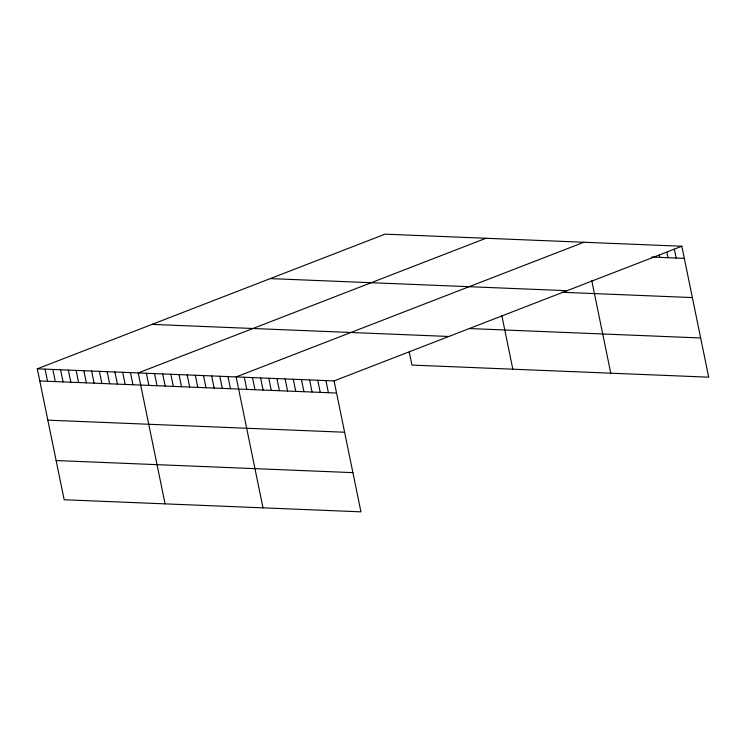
<?xml version="1.0" encoding="UTF-8"?>
<svg xmlns="http://www.w3.org/2000/svg" width="746" height="746" viewBox="0 0 746 746"><rect width="100%" height="100%" fill="white"/><g stroke="black" fill="none" stroke-linecap="round" stroke-linejoin="round"><path stroke-width="1.12" d="M37.3 368.822L334.077 380.917L360.952 511.84L64.175 499.755L37.3 368.822L385.048 234.16L681.825 246.245L708.7 377.178L411.923 365.083L409.246 352.019M485.954 238.272L138.206 372.935L165.08 503.858M583.894 242.264L236.137 376.926L263.012 507.849M334.077 380.917L681.825 246.245M651.668 257.044L684.315 258.377M270.294 278.603L567.072 290.688M561.785 292.255L692.363 297.579M469.299 328.548L700.653 337.966M152.053 324.389L448.831 336.474M39.79 380.954L336.567 393.039M47.837 420.157L344.605 432.242M56.127 460.543L352.905 472.638M674.347 249.22L676.156 258.041M666.859 252.195L667.987 257.706M659.38 255.169L659.828 257.379M591.746 280.524L610.769 373.186M501.788 315.409L512.828 369.195M325.909 380.581L328.399 392.704M317.749 380.246L320.239 392.377M309.59 379.919L312.08 392.042M301.431 379.583L303.92 391.706M293.271 379.248L295.752 391.38M285.103 378.921L287.592 391.044M276.943 378.586L279.433 390.708M268.784 378.259L271.274 390.382M260.624 377.924L263.114 390.046M252.465 377.588L254.945 389.71M244.296 377.262L246.786 389.384M227.978 376.59L230.467 388.713M219.818 376.264L222.308 388.386M211.659 375.928L214.139 388.051M203.49 375.592L205.98 387.724M195.331 375.266L197.821 387.388M187.171 374.93L189.661 387.053M179.012 374.595L181.502 386.726M170.853 374.268L173.333 386.391M162.684 373.933L165.174 386.055M154.525 373.606L157.014 385.729M146.365 373.27L148.855 385.393M130.438 372.618L132.928 384.74M122.68 372.301L125.169 384.432M114.921 371.993L117.411 384.115M107.154 371.676L109.643 383.798M99.395 371.359L101.885 383.481M91.637 371.042L94.117 383.164M83.869 370.725L86.359 382.847M76.111 370.408L78.6 382.53M68.343 370.091L70.833 382.213M60.585 369.774L63.074 381.896M52.826 369.457L55.316 381.579M45.058 369.139L47.548 381.271"/></g></svg>
